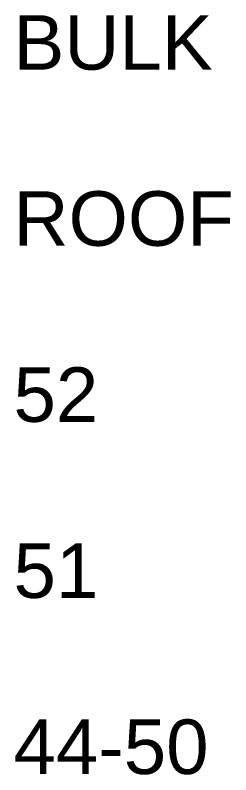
# Model space of a CAD drawing. Header units: inches. Extents: x 30 to 12637, y 0 to 49076.
# Drawn here: x 30 to 3696, y 36134 to 49076 of the extents above; entities that cross this region are included whole.
import ezdxf

# ---------------------------------------------------------------- set-up
doc = ezdxf.new("R2010")
doc.units = ezdxf.units.IN
doc.header["$MEASUREMENT"] = 0
doc.styles.get("Standard").update_dxf_attribs({"font": 'arial.ttf'})

msp = doc.modelspace()

# ---------------------------------------------------------------- texts
for s, p in [('BULK', (0, 48147)), ('ROOF', (0, 45147)), ('52', (0, 42147)), ('51', (0, 39147)), ('44-50', (0, 36147))]:
    msp.add_text(s, height=928.9).set_placement(p)

doc.saveas('drawing.dxf')
